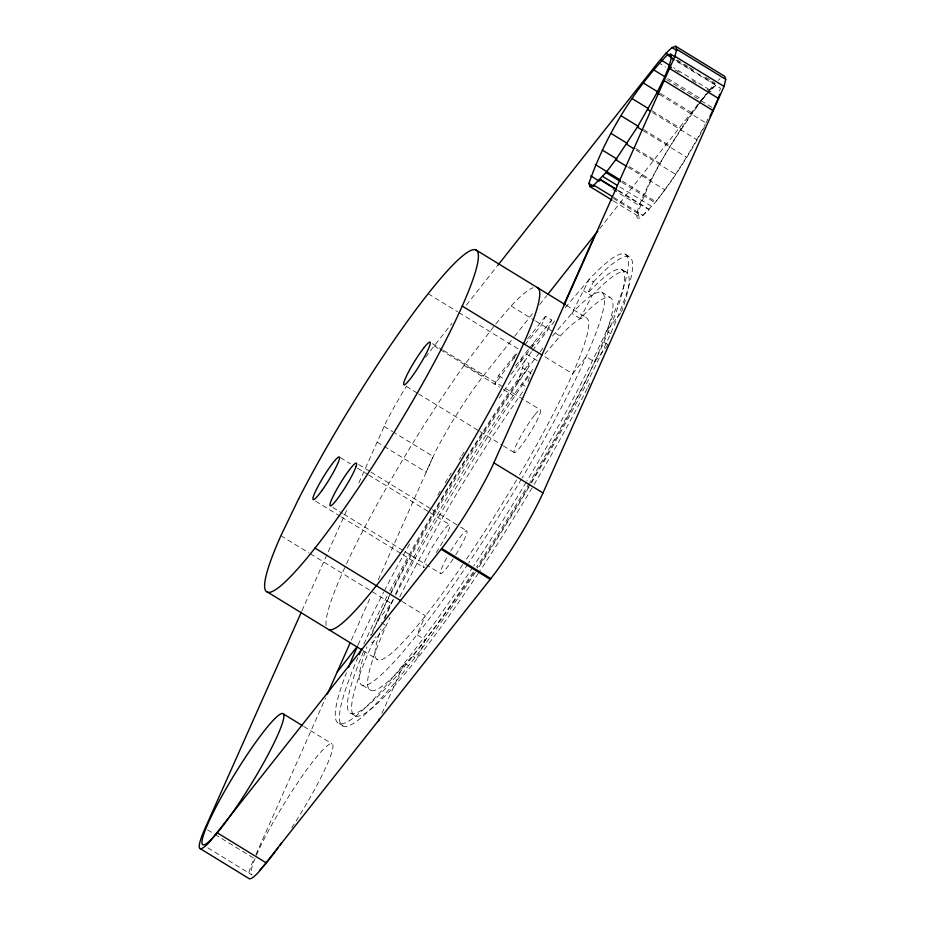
<?xml version="1.0" encoding="UTF-8"?>
<svg xmlns="http://www.w3.org/2000/svg" width="925" height="925" viewBox="0 0 925 925"><rect width="100%" height="100%" fill="white"/><g stroke="black" fill="none" stroke-linecap="round" stroke-linejoin="round"><path stroke-width="0.69" stroke-dasharray="4.62 3.47" d="M618.27 190.897L648.957 209.721L642.921 215.294L639.082 216.693L638.03 213.513C650.506 172.512 675.944 136.507 700.537 101.843M719.662 90.893L720.402 88.176L673.758 59.57M499.222 397.923A274.922 34.479 -58.5 0 1 524.822 360.866L529.031 363.456L526.707 370.382A260.017 32.606 -58.5 0 0 370.613 635.487M527.967 381.782L530.927 372.972L522.498 367.803M301.932 610.812L347.708 507.975M358.865 482.931L386.361 421.557A73.873 9.262 -58.5 0 1 406.526 386.083M255.936 854.515L325.588 698.051M351.327 640.239L370.624 596.914M378.221 579.848L433.154 456.464L393.877 432.38M514.173 358.241L516.508 353.003L498.598 375.666L494.794 384.222L516.959 353.801M520.312 362.01L522.648 356.761M532.025 346.609L533.783 342.678M531.447 347.916L547.889 328.56L551.693 320.004L545.553 316.246L541.749 324.791L525.308 344.158M381.956 713.325L404.317 663.086L408.538 665.676M705.983 122.99L709.024 116.828M565.221 307.632L589.237 279.338L593.457 281.917L587.641 293.271A260.017 32.606 -58.5 0 1 530.106 481.543M530.603 483.012A230.198 28.872 -58.5 0 0 580.218 318.558L591.85 295.861L583.421 290.681M622.271 181.046L655.802 201.754C674.707 177.554 690.778 151.203 705.336 124.193M346.493 563.88A200.378 25.125 -58.5 0 1 464.107 365.398L494.898 325.01M699.566 102.825L706.376 93.703L699.161 102.767M511.039 374.428L529.748 349.928M531.621 351.754L524.822 360.866L517.85 381.655A230.198 28.872 -58.5 0 0 390.685 593.098M532.465 350.621L555.428 319.853M539.31 352.899L517.85 381.655L525.076 386.083M540.165 351.743L543.599 347.141M395.588 593.989A200.378 25.125 -58.5 0 1 513.202 395.507L532.684 369.41M699.103 103.542A78.475 9.84 -58.5 0 0 649.94 181.936A78.475 9.84 -58.5 0 0 640.933 217.271L655.085 202.691L667.723 186.087A78.66 9.863 -58.5 0 0 704.364 127.002M425.65 357.247A73.873 9.262 -58.5 0 1 434.137 345.938L452.047 323.253M466.385 305.111L496.852 266.562M377.065 442.058L426.159 472.166L435.455 451.678A73.873 9.262 -58.5 0 1 483.232 376.047L513.699 337.498M514.589 336.353L534.303 311.413M539.68 304.603L546.848 295.537M599.712 228.637L698.259 103.901M527.643 338.908L545.553 316.246M515.479 365.826L528.649 349.176M529.505 348.089L551.693 320.004M620.756 313.008L606.453 331.115L610.662 333.694M607.829 345.198L594.636 361.906L586.207 356.738L572.702 373.816L543.241 355.755M495.8 323.947L511.062 305.967A200.378 25.125 -58.5 0 1 533.031 287.744M708.989 90.477L715.164 83.204L705.347 77.18M552.537 336.064L571.789 313.39L589.237 279.338A274.922 34.479 -58.5 0 1 526.88 480.988M544.894 354.055L560.157 336.087L554.029 332.318M709.452 91.297L702.202 99.611A78.475 9.84 -58.5 0 0 699.89 102.525M718.158 80.44L720.147 78.602M677.112 59.871L688.165 66.635M689.391 67.398L694.305 70.404M675.851 60.194L716.355 85.042L710.354 90.257L673.539 67.664M675.215 69.965L680.129 72.983M692.409 80.51L697.311 83.516M707.139 89.54L712.042 92.558M658.126 62.449L665.491 66.958M667.827 78.532L702.202 99.611A78.66 9.863 -58.5 0 1 709.128 91.332M666.624 79.585L712.03 107.439M660.311 93.402L692.224 112.977M659.34 94.385L704.757 122.239M651.963 110.769L681.413 128.841M652.657 112.619L696.849 139.721M643.511 129.535L670.509 146.104M643.499 130.864L686.466 157.215M635.706 148.543L660.253 163.598M636.273 150.22L675.551 174.305M629.243 166.593L651.339 180.144M628.017 167.228L664.844 189.81M621.947 182.364L655.085 202.691M619.831 186.942L651.755 206.518M618.605 190.585L649.292 209.408M612.824 189.417L639.834 205.974M613.472 197.222L642.921 215.294M613.483 198.459L638.03 213.513M613.31 200.887L639.082 216.693M624.93 253.878L629.139 256.468M621.392 269.198L625.601 271.777M601.678 292.069L610.107 297.237M566.528 305.481L586.173 317.529M580.218 318.558L571.789 313.39A230.198 28.872 -58.5 0 1 522.174 477.843M603.921 342.238L608.13 344.828M511.062 305.967L534.384 320.27M535.61 321.021L552.792 331.566M428.206 293.757L457.632 311.794M458.858 312.546L520.197 350.17M526.337 353.94L538.616 361.467M498.598 375.666L504.738 379.435M432.426 343.626L442.231 349.65M443.468 350.402L540.373 409.833M434.137 345.938L439.04 348.945M440.265 349.696L483.232 376.047M464.107 365.398L499.708 387.228M503.385 389.483L513.202 395.507M406.376 386.407L417.418 393.171M418.643 393.923L478.757 430.796M479.983 431.547L502.067 445.087M503.292 445.838L514.335 452.614M384.048 426.356L392.651 431.628M358.761 464.616L369.803 471.38M371.029 472.132L431.131 509.004M432.368 509.756L459.355 526.302M460.581 527.053L466.709 530.823M340.493 457.678L350.297 463.703M357.663 468.212L367.479 474.236M368.705 474.988L428.807 511.849M430.033 512.6L449.666 524.637M332.711 507.386L342.528 513.398M343.753 514.15L403.867 551.023M405.092 551.774L440.67 573.592M315.668 501.2L340.203 516.254M341.429 517.006L401.542 553.867M402.768 554.618L423.615 567.407M402.063 601.481L425.384 615.784L416.955 634.7L425.384 639.88L416.967 658.797L412.747 656.218M280.888 535.714L309.089 553.011M310.314 553.763L391.287 603.424L377.793 620.513L380.198 621.982M381.401 622.722L386.222 625.682L372.729 642.759L368.508 640.181M363.097 650.68L377.828 659.722M362.322 685.182L370.752 690.351M351.038 713.221L355.246 715.811M339.07 723.362L343.279 725.952M303.712 726.414L331.948 743.723M207.535 829.852L213.663 833.61M214.901 834.362L254.178 858.458A72.242 9.065 -58.5 0 0 248.351 875.836M207.859 847.855L252.039 874.957A76.844 9.632 -58.5 0 1 286.264 800.287A76.844 9.632 -58.5 0 1 332.942 745.307A76.844 9.632 -58.5 0 1 290.589 829.563M450.672 551.115A25.044 3.145 -58.5 0 1 466.478 534.234L465.032 537.853A25.044 3.145 -58.5 0 1 453.921 557.729M453.227 558.793A25.044 3.145 -58.5 0 1 442.347 566.551L444.567 561.949A25.044 3.145 -58.5 0 1 447.411 556.688M436.184 552.618A25.044 3.145 -58.5 0 0 448.81 529.724A25.044 3.145 -58.5 0 0 446.417 526.961L443.722 530.129A25.044 3.145 -58.5 0 0 427.523 555.775A25.044 3.145 -58.5 0 0 424.841 566.967M560.157 336.087A200.378 25.125 -58.5 0 1 519.492 474.953M516.555 479.959A200.378 25.125 -58.5 0 1 463.587 563.371M462.778 564.562A200.378 25.125 -58.5 0 1 380.892 629.035M384.673 619.045A200.378 25.125 -58.5 0 1 393.379 598.799M521.446 479.081A230.198 28.872 -58.5 0 1 468.755 562.793M467.934 564.019A230.198 28.872 -58.5 0 1 366.982 646.818M371.572 635.036A230.198 28.872 -58.5 0 1 390.038 594.428M529.886 484.249A230.198 28.872 -58.5 0 1 477.196 567.962M473.901 572.852A230.198 28.872 -58.5 0 1 389.968 617.414M399.773 596.937A230.198 28.872 -58.5 0 1 524.718 389.032M529.377 482.792A260.017 32.606 -58.5 0 1 476.537 567.071M473.242 572.02A260.017 32.606 -58.5 0 1 364.728 648.841M591.85 295.861A260.017 32.606 -58.5 0 1 621.6 311.644M589.988 382.985A260.017 32.606 -58.5 0 1 587.918 387.089M587.225 388.465A260.017 32.606 -58.5 0 1 532.846 486.619M532.106 487.857A260.017 32.606 -58.5 0 1 479.104 572.136M478.283 573.373A260.017 32.606 -58.5 0 1 375.377 636.874M384.268 617.993A260.017 32.606 -58.5 0 1 395.044 596.359M395.75 594.983A260.017 32.606 -58.5 0 1 530.927 372.972M526.152 482.214A274.922 34.479 -58.5 0 1 473.716 565.88M472.906 567.106A274.922 34.479 -58.5 0 1 346.424 672.799M358.067 644.968A274.922 34.479 -58.5 0 1 383.713 592.058M384.337 590.867A274.922 34.479 -58.5 0 1 410.873 541.68M437.849 495.025A274.922 34.479 -58.5 0 1 440.786 490.1M445.226 482.734A274.922 34.479 -58.5 0 1 451.146 472.987M459.436 459.54A274.922 34.479 -58.5 0 1 460.962 457.089M461.725 455.863A274.922 34.479 -58.5 0 1 464.026 452.198M326.12 625.485A200.378 25.125 -58.5 0 1 345.927 565.094M593.457 281.917A274.922 34.479 -58.5 0 1 529.632 486.041M528.892 487.267A274.922 34.479 -58.5 0 1 478.745 567.233M475.496 572.147A274.922 34.479 -58.5 0 1 357.882 657.582M363.872 644.02A274.922 34.479 -58.5 0 1 387.321 595.827M389.795 591.04A274.922 34.479 -58.5 0 1 529.031 363.456M710.654 89.656A78.66 9.863 -58.5 0 1 716.135 84.441M534.43 415.325L531.251 419.58A25.044 3.145 -58.5 0 0 516.011 445.572A25.044 3.145 -58.5 0 0 517.584 450.29L520.278 447.122A25.044 3.145 -58.5 0 0 538.685 416.874A25.044 3.145 -58.5 0 0 534.43 415.325"/><path stroke-width="1.39" d="M612.084 200.135L589.988 186.584L588.924 183.404C605.332 136.148 632.827 91.205 667.26 54.922L670.683 54.217L675.597 57.234M301.342 612.13L205.073 828.337A72.242 9.065 -58.5 0 0 209.593 841.947L441.734 548.467A70.924 8.892 -58.5 0 0 493.881 462.835L674.961 56.309L676.649 49.233L675.655 46.25L672.047 47.568L666.069 53.095L658.126 62.449L497.743 265.429M200.216 848.641L249.322 878.75A72.242 9.065 -58.5 0 0 258.699 872.055L490.828 578.587A70.924 8.892 -58.5 0 0 542.975 492.944L724.055 86.418L725.743 79.342L724.761 76.359L675.655 46.25M589.988 186.584L593.827 185.185L605.979 172.582L615.749 159.701L637.371 127.107L656.889 92.882L664.162 78.082L669.087 66.207L671.307 58.067L670.683 54.217M327.346 694.108L350.159 642.875M378.429 721.234L379.608 718.598M564.134 304.14L595.226 234.302M547.739 294.404L597.92 230.903M337.301 671.758L357.547 646.136A274.922 34.479 -58.5 0 0 348.471 667.561M676.649 49.233L725.743 79.342M672.047 47.568L676.961 50.574M674.961 56.309L724.055 86.418M666.069 53.095L669.746 55.35M667.26 54.922L672.163 57.94M671.307 58.067L673.758 59.57M661.259 60.137L669.85 65.409M669.087 66.207L671.538 67.71M669.55 68.45L718.656 98.559M653.096 69.502L665.376 77.029M664.15 80.579L713.256 110.688M643.129 82.868L657.86 91.899M656.889 92.882L659.34 94.385M632.318 98.721L648.275 108.514M647.743 109.601L650.206 111.116M621.415 115.983L638.597 126.528M637.371 127.107L642.274 130.113M611.147 133.489L627.104 143.271M626.456 144.196L633.822 148.705M602.233 150.023L616.963 159.065M615.749 159.701L626.792 166.477M595.272 164.488L620.201 179.912M605.979 172.582L620.71 181.612M602.649 176.409L617.38 185.439M600.198 179.3L616.154 189.082M599.862 179.6L617.044 190.145M590.728 175.866L599.319 181.138M593.827 185.185L612.234 196.47M588.924 183.404L593.838 186.411M475.762 249.819L565.302 304.73M462.303 306.106L542.015 355.003M493.881 462.835L542.975 492.944M441.734 548.467L490.828 578.587M441.329 549.381L490.423 579.489M314.974 548.074L400.837 600.73M267.418 592.012L361.872 649.928M282.853 713.614L302.487 725.663M217.34 832.87L266.435 862.979M537.067 287.421A200.378 25.125 -58.5 0 1 457.008 467.252A200.378 25.125 -58.5 0 1 328.722 629.601M281.605 842.814A76.844 9.632 -58.5 0 1 280.032 845.057M278.332 847.404A76.844 9.632 -58.5 0 1 259.705 870.217M359.143 654.669A274.922 34.479 -58.5 0 1 361.756 648.714M719.754 94.165A78.66 9.863 -58.5 0 1 709.914 116.353M356.067 466.512L354.622 470.143A25.044 3.145 -58.5 0 1 336.203 500.39A25.044 3.145 -58.5 0 1 331.948 498.841L334.168 494.239A25.044 3.145 -58.5 0 1 350.367 468.593A25.044 3.145 -58.5 0 1 356.067 466.512M298.625 498.887L280.888 535.714A200.378 25.125 -58.5 0 0 358.623 487.637A200.378 25.125 -58.5 0 0 473.265 249.704A200.378 25.125 -58.5 0 0 298.625 498.887M424.02 347.615L420.852 351.87A25.044 3.145 -58.5 0 0 405.613 377.863A25.044 3.145 -58.5 0 0 407.173 382.58L409.868 379.412A25.044 3.145 -58.5 0 0 428.287 349.164A25.044 3.145 -58.5 0 0 424.02 347.615M322.339 489.949L319.16 494.204A25.044 3.145 -58.5 0 1 314.905 492.667A25.044 3.145 -58.5 0 1 333.312 462.419L336.006 459.251A25.044 3.145 -58.5 0 1 337.579 463.968A25.044 3.145 -58.5 0 1 322.339 489.949M221.179 828.002A76.844 9.632 -58.5 0 0 283.882 716.713A76.844 9.632 -58.5 0 0 223.63 792.979A76.844 9.632 -58.5 0 0 221.179 828.002"/></g></svg>
